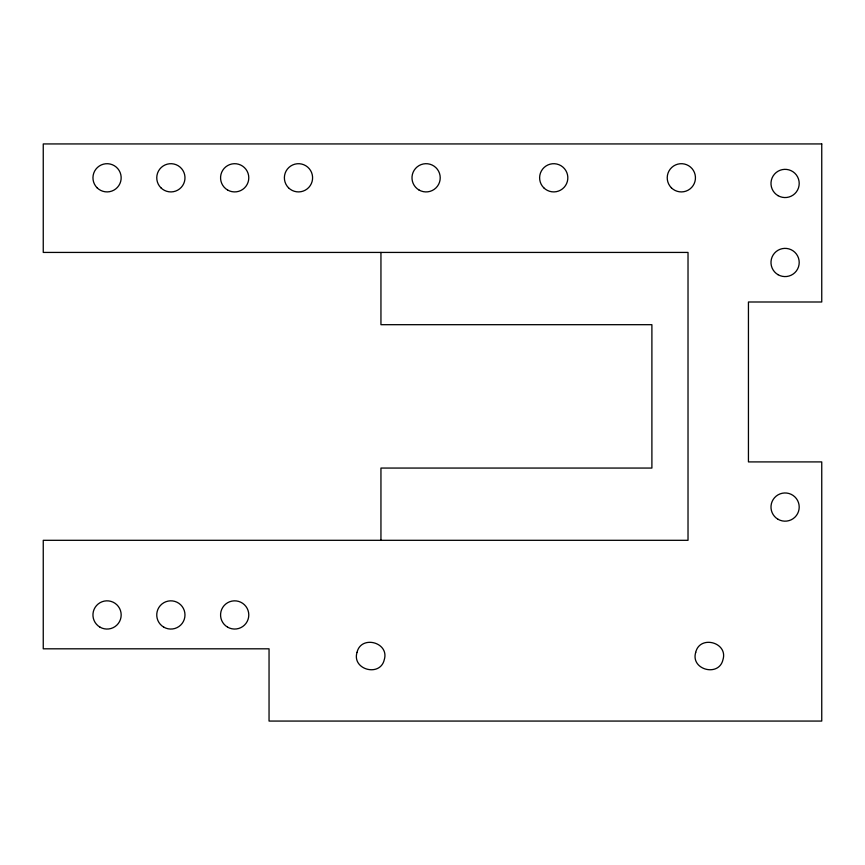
<?xml version="1.0" encoding="UTF-8"?>
<svg xmlns="http://www.w3.org/2000/svg" width="865" height="865" viewBox="0 0 865 865"><rect width="100%" height="100%" fill="white"/><g stroke="black" fill="none" stroke-linecap="round" stroke-linejoin="round"><path stroke-width="1.3" d="M380.946 252.429L380.946 324.689L651.896 324.689L651.896 468.062L380.946 468.062L380.946 540.311M357.018 652.383C351.666 669.715 380.254 677.371 384.276 659.681C389.639 642.349 361.051 634.694 357.018 652.383M695.709 652.383C690.346 669.715 718.934 677.371 722.967 659.681C728.319 642.349 699.731 634.694 695.709 652.383M821.75 143.936L43.25 143.936L43.25 252.429L688.021 252.429L688.021 540.311L43.25 540.311L43.25 648.815L269.047 648.815L269.047 721.064L821.75 721.064L821.75 461.91L748.441 461.91L748.441 301.993L821.75 301.993L821.75 143.936M778.046 519.292A14.11 14.11 0 0 0 799.206 507.074A14.11 14.11 0 0 0 778.046 494.845A14.11 14.11 0 0 0 778.046 519.292M100.005 627.168A14.11 14.11 0 0 0 121.176 614.939A14.11 14.11 0 0 0 100.005 602.721A14.11 14.11 0 0 0 100.005 627.168M163.809 627.168A14.11 14.11 0 0 0 184.98 614.939A14.11 14.11 0 0 0 163.809 602.721A14.11 14.11 0 0 0 163.809 627.168M227.625 627.168A14.11 14.11 0 0 0 248.785 614.939A14.11 14.11 0 0 0 227.625 602.721A14.11 14.11 0 0 0 227.625 627.168M778.046 195.674A14.11 14.11 0 0 0 799.206 183.445A14.11 14.11 0 0 0 778.046 171.227A14.11 14.11 0 0 0 778.046 195.674M288.51 187.781A14.11 14.11 0 0 0 312.114 181.455A14.11 14.11 0 0 0 294.835 164.177A14.11 14.11 0 0 0 288.51 187.781M227.625 190.03A14.11 14.11 0 0 0 248.785 177.801A14.11 14.11 0 0 0 227.625 165.583A14.11 14.11 0 0 0 227.625 190.03M160.89 187.781A14.11 14.11 0 0 0 184.504 181.455A14.11 14.11 0 0 0 167.215 164.177A14.11 14.11 0 0 0 160.89 187.781M97.085 187.781A14.11 14.11 0 0 0 120.689 181.455A14.11 14.11 0 0 0 103.411 164.177A14.11 14.11 0 0 0 97.085 187.781M419.049 190.03A14.11 14.11 0 0 0 440.22 177.801A14.11 14.11 0 0 0 419.049 165.583A14.11 14.11 0 0 0 419.049 190.03M543.75 187.781A14.11 14.11 0 0 0 567.354 181.455A14.11 14.11 0 0 0 550.075 164.177A14.11 14.11 0 0 0 543.75 187.781M671.359 187.781A14.11 14.11 0 0 0 694.973 181.455A14.11 14.11 0 0 0 677.684 164.177A14.11 14.11 0 0 0 671.359 187.781M778.046 274.702A14.11 14.11 0 0 0 799.206 262.473A14.11 14.11 0 0 0 778.046 250.255A14.11 14.11 0 0 0 778.046 274.702"/></g></svg>
